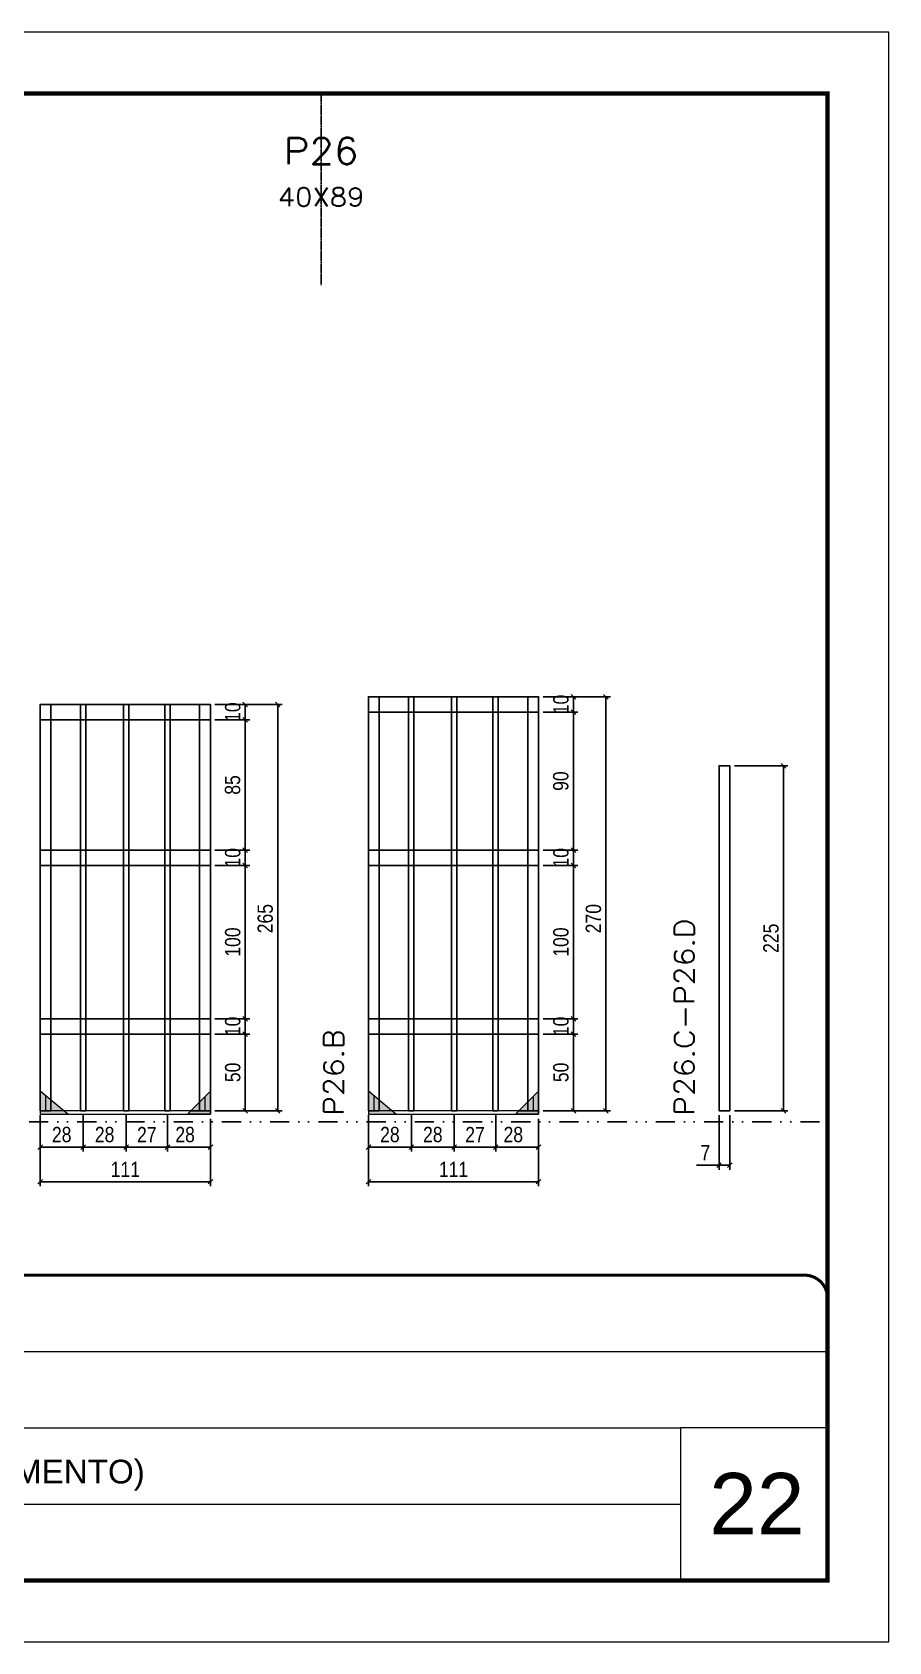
# Model space of a CAD drawing. Extents: x 14400 to 27878, y -21631 to 6985.
# Drawn here: x 16938 to 17497, y 192 to 1242 of the extents above; entities that cross this region are included whole.
import ezdxf
from ezdxf.enums import TextEntityAlignment as Align

# ---------------------------------------------------------------- set-up
doc = ezdxf.new("R2010")
doc.units = 0
for name, pattern in [('CONTINUO', [0]), ('DASHED', [0.75, 0.5, -0.25]), ('DIVIDE2', [0.625, 0.25, -0.125, 0, -0.125, 0, -0.125]), ('HIDDEN', [0.375, 0.25, -0.125])]:
    doc.linetypes.add(name, pattern=pattern)
for name, color, linetype, lineweight in [('CARIMBO', 255, 'Continuous', 9), ('Folhas', 255, 'Continuous', 9), ('Madeira', 126, 'Continuous', 18), ('Sarr 2.2x7', 40, 'Continuous', 9), ('SARRAFO DE PRESSAO', 251, 'DASHED', 9), ('Texto Seção', 7, 'Continuous', 15)]:
    doc.layers.add(name, color=color, linetype=linetype, lineweight=lineweight)
for name, color, linetype in [('COTA', 241, 'Continuous'), ('Nível', 160, 'Continuous'), ('SARR_2.2x10', 60, 'Continuous'), ('SARR_3.5x7', 81, 'Continuous'), ('SARR_7x7', 40, 'Continuous'), ('Texto de Titulo', 7, 'Continuous'), ('Texto Qtd Sarr', 242, 'Continuous')]:
    doc.layers.add(name, color=color, linetype=linetype)
doc.styles.add('ARIAL', font='arial.ttf')
doc.styles.add('COTA TECNICA', font='techl___.ttf', dxfattribs={"height": 10})
doc.styles.add('REGUA-120', font='ROMANS.shx', dxfattribs={"height": 15})
doc.styles.add('ROMANS', font='romans.shx')
doc.dimstyles.new('PAINEL', dxfattribs={"dimtxt": 10, "dimasz": 3, "dimexe": 3, "dimexo": 3, "dimgap": 3, "dimtad": 1, "dimdec": 1, "dimzin": 12, "dimdsep": 46, "dimtxsty": 'COTA TECNICA', "dimblk1": 'OBLIQUE', "dimblk2": 'OBLIQUE', "dimsah": 1, "dimcen": 0.9, "dimclrd": 4, "dimclre": 4, "dimclrt": 240, "dimadec": 1, "dimazin": 3, "dimtfac": 1, "dimtdec": 1, "dimtmove": 0, "dimatfit": 3, "dimfxl": 1, "dimtolj": 1, "dimtzin": 12, "dimarcsym": 0})

# ---------------------------------------------------------------- blocks, each defined once
blk = doc.blocks.new('9999999999')
at = {"color": 30, "linetype": 'CONTINUO'}
for p, q in [((98564.6, 34379.6), (99584, 34379.6)), ((98564.6, 34329.8), (99488, 34329.8)), ((99584, 34329.8), (99488, 34329.8)), ((99488, 34329.8), (99488, 34230.2)), ((98564.6, 34280), (99488, 34280))]:
    blk.add_line(p, q, dxfattribs=at)
at = {"color": 30, "linetype": 'CONTINUO', "const_width": 2}
blk.add_lwpolyline([(99584, 34230.2), (99584, 34414.4, 0.414214), (99569, 34429.4), (98229, 34429.4, 0.414214), (98214, 34414.4), (98214, 34245.2, 0.414214), (98229, 34230.2), (99584, 34230.2)], format="xyb", dxfattribs=at)
at = {"layer": 'Folhas'}
blk.add_lwpolyline([(98139, 34190.2), (99624, 34190.2), (99624, 35240.2), (98139, 35240.2)], close=True, dxfattribs=at)
at = {"layer": 'Folhas', "color": 30, "const_width": 3}
blk.add_lwpolyline([(98214, 34230.2), (99584, 34230.2), (99584, 35200.2), (98214, 35200.2)], close=True, dxfattribs=at)
at = {"color": 7, "linetype": 'Continuous', "ltscale": 5, "style": 'ARIAL'}
blk.add_text('TIPO (7° AO 21° PAVIMENTO)', height=15.483, dxfattribs=at).set_placement((98837.7, 34293.5))
blk = doc.blocks.new('_Oblique')
at = {"color": 0, "linetype": 'ByBlock', "lineweight": -2}
blk.add_line((-0.5, -0.5), (0.5, 0.5), dxfattribs=at)
blk = doc.blocks.new('*D6880')
at = {"layer": 'COTA', "color": 4, "lineweight": -2, "transparency": 16777216}
for p, q in [((16943.4, 535.3), (16943.4, 511.6)), ((16971.4, 535.3), (16971.4, 511.6)), ((16971.4, 514.6), (16943.4, 514.6))]:
    blk.add_line(p, q, dxfattribs=at)
at = {"layer": 'Defpoints', "color": 0, "transparency": 16777216}
for p in [(16943.4, 538.3), (16971.4, 538.3), (16943.4, 514.6)]:
    blk.add_point(p, dxfattribs=at)
at = {"layer": 'COTA', "color": 4, "lineweight": -2, "transparency": 16777216, "xscale": 3, "yscale": 3, "zscale": 3, "rotation": 180}
blk.add_blockref('_Oblique', (16943.4, 514.6), dxfattribs=at)
at = {"layer": 'COTA', "color": 4, "lineweight": -2, "transparency": 16777216, "xscale": 3, "yscale": 3, "zscale": 3}
blk.add_blockref('_Oblique', (16971.4, 514.6), dxfattribs=at)
at = {"layer": 'COTA', "color": 240, "transparency": 16777216, "insert": (16957.4, 522.7), "char_height": 10, "attachment_point": 5, "style": 'COTA TECNICA'}
blk.add_mtext('\\A1;28', dxfattribs=at)
blk = doc.blocks.new('*D6881')
at = {"layer": 'COTA', "color": 4, "lineweight": -2, "transparency": 16777216}
for p, q in [((17026.4, 535.3), (17026.4, 511.6)), ((17054.4, 533.1), (17054.4, 511.6)), ((17026.4, 514.6), (17054.4, 514.6))]:
    blk.add_line(p, q, dxfattribs=at)
at = {"layer": 'Defpoints', "color": 0, "transparency": 16777216}
for p in [(17026.4, 538.3), (17054.4, 536.1), (17054.4, 514.6)]:
    blk.add_point(p, dxfattribs=at)
at = {"layer": 'COTA', "color": 4, "lineweight": -2, "transparency": 16777216, "xscale": 3, "yscale": 3, "zscale": 3, "rotation": 180}
blk.add_blockref('_Oblique', (17026.4, 514.6), dxfattribs=at)
at = {"layer": 'COTA', "color": 4, "lineweight": -2, "transparency": 16777216, "xscale": 3, "yscale": 3, "zscale": 3}
blk.add_blockref('_Oblique', (17054.4, 514.6), dxfattribs=at)
at = {"layer": 'COTA', "color": 240, "transparency": 16777216, "insert": (17037.9, 522.7), "char_height": 10, "attachment_point": 5, "style": 'COTA TECNICA'}
blk.add_mtext('\\A1;28', dxfattribs=at)
blk = doc.blocks.new('*D6882')
at = {"layer": 'COTA', "color": 4, "lineweight": -2, "transparency": 16777216}
for p, q in [((16971.4, 535.3), (16971.4, 511.6)), ((16999.4, 535.3), (16999.4, 511.6)), ((16971.4, 514.6), (16999.4, 514.6))]:
    blk.add_line(p, q, dxfattribs=at)
at = {"layer": 'Defpoints', "color": 0, "transparency": 16777216}
for p in [(16971.4, 538.3), (16999.4, 538.3), (16999.4, 514.6)]:
    blk.add_point(p, dxfattribs=at)
at = {"layer": 'COTA', "color": 4, "lineweight": -2, "transparency": 16777216, "xscale": 3, "yscale": 3, "zscale": 3, "rotation": 180}
blk.add_blockref('_Oblique', (16971.4, 514.6), dxfattribs=at)
at = {"layer": 'COTA', "color": 4, "lineweight": -2, "transparency": 16777216, "xscale": 3, "yscale": 3, "zscale": 3}
blk.add_blockref('_Oblique', (16999.4, 514.6), dxfattribs=at)
at = {"layer": 'COTA', "color": 240, "transparency": 16777216, "insert": (16985.4, 522.7), "char_height": 10, "attachment_point": 5, "style": 'COTA TECNICA'}
blk.add_mtext('\\A1;28', dxfattribs=at)
blk = doc.blocks.new('*D6883')
at = {"layer": 'COTA', "color": 4, "lineweight": -2, "transparency": 16777216}
for p, q in [((16943.4, 533.1), (16943.4, 489)), ((17054.4, 533.1), (17054.4, 489)), ((17054.4, 492), (16943.4, 492))]:
    blk.add_line(p, q, dxfattribs=at)
at = {"layer": 'Defpoints', "color": 0, "transparency": 16777216}
for p in [(16943.4, 536.1), (17054.4, 536.1), (16943.4, 492)]:
    blk.add_point(p, dxfattribs=at)
at = {"layer": 'COTA', "color": 4, "lineweight": -2, "transparency": 16777216, "xscale": 3, "yscale": 3, "zscale": 3, "rotation": 180}
blk.add_blockref('_Oblique', (16943.4, 492), dxfattribs=at)
at = {"layer": 'COTA', "color": 4, "lineweight": -2, "transparency": 16777216, "xscale": 3, "yscale": 3, "zscale": 3}
blk.add_blockref('_Oblique', (17054.4, 492), dxfattribs=at)
at = {"layer": 'COTA', "color": 240, "transparency": 16777216, "insert": (16998.9, 500), "char_height": 10, "attachment_point": 5, "style": 'COTA TECNICA'}
blk.add_mtext('\\A1;111', dxfattribs=at)
blk = doc.blocks.new('*D6884')
at = {"layer": 'COTA', "color": 4, "lineweight": -2, "transparency": 16777216}
for p, q in [((17057.4, 588.3), (17080.1, 588.3)), ((17077.1, 538.3), (17077.1, 588.3)), ((17057.4, 538.3), (17080.1, 538.3))]:
    blk.add_line(p, q, dxfattribs=at)
at = {"layer": 'Defpoints', "color": 0, "transparency": 16777216}
for p in [(17054.4, 588.3), (17077.1, 588.3), (17054.4, 538.3)]:
    blk.add_point(p, dxfattribs=at)
at = {"layer": 'COTA', "color": 4, "lineweight": -2, "transparency": 16777216, "xscale": 3, "yscale": 3, "zscale": 3}
for p, rotation in [((17077.1, 588.3), 90), ((17077.1, 538.3), 270)]:
    blk.add_blockref('_Oblique', p, dxfattribs=dict(at, rotation=rotation))
at = {"layer": 'COTA', "color": 240, "transparency": 16777216, "insert": (17069, 563.3), "char_height": 10, "attachment_point": 5, "rotation": 90, "style": 'COTA TECNICA'}
blk.add_mtext('\\A1;50', dxfattribs=at)
blk = doc.blocks.new('*D6885')
at = {"layer": 'COTA', "color": 4, "lineweight": -2, "transparency": 16777216}
for p, q in [((17057.4, 598.3), (17080.1, 598.3)), ((17057.4, 588.3), (17080.1, 588.3)), ((17077.1, 588.3), (17077.1, 598.3))]:
    blk.add_line(p, q, dxfattribs=at)
at = {"layer": 'Defpoints', "color": 0, "transparency": 16777216}
for p in [(17054.4, 598.3), (17054.4, 588.3), (17077.1, 598.3)]:
    blk.add_point(p, dxfattribs=at)
at = {"layer": 'COTA', "color": 4, "lineweight": -2, "transparency": 16777216, "xscale": 3, "yscale": 3, "zscale": 3}
for p, rotation in [((17077.1, 598.3), 90), ((17077.1, 588.3), 270)]:
    blk.add_blockref('_Oblique', p, dxfattribs=dict(at, rotation=rotation))
at = {"layer": 'COTA', "color": 240, "transparency": 16777216, "insert": (17069, 593.3), "char_height": 10, "attachment_point": 5, "rotation": 90, "style": 'COTA TECNICA'}
blk.add_mtext('\\A1;10', dxfattribs=at)
blk = doc.blocks.new('*D6886')
at = {"layer": 'COTA', "color": 4, "lineweight": -2, "transparency": 16777216}
for p, q in [((17057.4, 698.3), (17080.1, 698.3)), ((17077.1, 598.3), (17077.1, 698.3)), ((17057.4, 598.3), (17080.1, 598.3))]:
    blk.add_line(p, q, dxfattribs=at)
at = {"layer": 'Defpoints', "color": 0, "transparency": 16777216}
for p in [(17054.4, 698.3), (17077.1, 698.3), (17054.4, 598.3)]:
    blk.add_point(p, dxfattribs=at)
at = {"layer": 'COTA', "color": 4, "lineweight": -2, "transparency": 16777216, "xscale": 3, "yscale": 3, "zscale": 3}
for p, rotation in [((17077.1, 698.3), 90), ((17077.1, 598.3), 270)]:
    blk.add_blockref('_Oblique', p, dxfattribs=dict(at, rotation=rotation))
at = {"layer": 'COTA', "color": 240, "transparency": 16777216, "insert": (17069, 648.3), "char_height": 10, "attachment_point": 5, "rotation": 90, "style": 'COTA TECNICA'}
blk.add_mtext('\\A1;100', dxfattribs=at)
blk = doc.blocks.new('*D6887')
at = {"layer": 'COTA', "color": 4, "lineweight": -2, "transparency": 16777216}
for p, q in [((17057.4, 708.3), (17080.1, 708.3)), ((17077.1, 698.3), (17077.1, 708.3)), ((17057.4, 698.3), (17080.1, 698.3))]:
    blk.add_line(p, q, dxfattribs=at)
at = {"layer": 'Defpoints', "color": 0, "transparency": 16777216}
for p in [(17054.4, 708.3), (17077.1, 708.3), (17054.4, 698.3)]:
    blk.add_point(p, dxfattribs=at)
at = {"layer": 'COTA', "color": 4, "lineweight": -2, "transparency": 16777216, "xscale": 3, "yscale": 3, "zscale": 3}
for p, rotation in [((17077.1, 708.3), 90), ((17077.1, 698.3), 270)]:
    blk.add_blockref('_Oblique', p, dxfattribs=dict(at, rotation=rotation))
at = {"layer": 'COTA', "color": 240, "transparency": 16777216, "insert": (17069, 703.3), "char_height": 10, "attachment_point": 5, "rotation": 90, "style": 'COTA TECNICA'}
blk.add_mtext('\\A1;10', dxfattribs=at)
blk = doc.blocks.new('*D6888')
at = {"layer": 'COTA', "color": 4, "lineweight": -2, "transparency": 16777216}
for p, q in [((17057.4, 803.3), (17101.3, 803.3)), ((17098.3, 538.3), (17098.3, 803.3)), ((17057.4, 538.3), (17101.3, 538.3))]:
    blk.add_line(p, q, dxfattribs=at)
at = {"layer": 'Defpoints', "color": 0, "transparency": 16777216}
for p in [(17054.4, 803.3), (17098.3, 803.3), (17054.4, 538.3)]:
    blk.add_point(p, dxfattribs=at)
at = {"layer": 'COTA', "color": 4, "lineweight": -2, "transparency": 16777216, "xscale": 3, "yscale": 3, "zscale": 3}
for p, rotation in [((17098.3, 803.3), 90), ((17098.3, 538.3), 270)]:
    blk.add_blockref('_Oblique', p, dxfattribs=dict(at, rotation=rotation))
at = {"layer": 'COTA', "color": 240, "transparency": 16777216, "insert": (17090.2, 663.6), "char_height": 10, "attachment_point": 5, "rotation": 90, "style": 'COTA TECNICA'}
blk.add_mtext('\\A1;265', dxfattribs=at)
blk = doc.blocks.new('*D6889')
at = {"layer": 'COTA', "color": 4, "lineweight": -2, "transparency": 16777216}
for p, q in [((17057.4, 803.3), (17080.1, 803.3)), ((17077.1, 793.3), (17077.1, 803.3)), ((17057.4, 793.3), (17080.1, 793.3))]:
    blk.add_line(p, q, dxfattribs=at)
at = {"layer": 'Defpoints', "color": 0, "transparency": 16777216}
for p in [(17054.4, 803.3), (17077.1, 803.3), (17054.4, 793.3)]:
    blk.add_point(p, dxfattribs=at)
at = {"layer": 'COTA', "color": 4, "lineweight": -2, "transparency": 16777216, "xscale": 3, "yscale": 3, "zscale": 3}
for p, rotation in [((17077.1, 803.3), 90), ((17077.1, 793.3), 270)]:
    blk.add_blockref('_Oblique', p, dxfattribs=dict(at, rotation=rotation))
at = {"layer": 'COTA', "color": 240, "transparency": 16777216, "insert": (17069, 798.3), "char_height": 10, "attachment_point": 5, "rotation": 90, "style": 'COTA TECNICA'}
blk.add_mtext('\\A1;10', dxfattribs=at)
blk = doc.blocks.new('*D6890')
at = {"layer": 'COTA', "color": 4, "lineweight": -2, "transparency": 16777216}
for p, q in [((17057.4, 793.3), (17080.1, 793.3)), ((17077.1, 708.3), (17077.1, 793.3)), ((17057.4, 708.3), (17080.1, 708.3))]:
    blk.add_line(p, q, dxfattribs=at)
at = {"layer": 'Defpoints', "color": 0, "transparency": 16777216}
for p in [(17054.4, 793.3), (17077.1, 793.3), (17054.4, 708.3)]:
    blk.add_point(p, dxfattribs=at)
at = {"layer": 'COTA', "color": 4, "lineweight": -2, "transparency": 16777216, "xscale": 3, "yscale": 3, "zscale": 3}
for p, rotation in [((17077.1, 793.3), 90), ((17077.1, 708.3), 270)]:
    blk.add_blockref('_Oblique', p, dxfattribs=dict(at, rotation=rotation))
at = {"layer": 'COTA', "color": 240, "transparency": 16777216, "insert": (17068.9, 750.8), "char_height": 10, "attachment_point": 5, "rotation": 90, "style": 'COTA TECNICA'}
blk.add_mtext('\\A1;85', dxfattribs=at)
blk = doc.blocks.new('*D6891')
at = {"layer": 'COTA', "color": 4, "lineweight": -2, "transparency": 16777216}
for p, q in [((16999.4, 535.3), (16999.4, 511.6)), ((17026.4, 535.3), (17026.4, 511.6)), ((16999.4, 514.6), (17026.4, 514.6))]:
    blk.add_line(p, q, dxfattribs=at)
at = {"layer": 'Defpoints', "color": 0, "transparency": 16777216}
for p in [(16999.4, 538.3), (17026.4, 538.3), (17026.4, 514.6)]:
    blk.add_point(p, dxfattribs=at)
at = {"layer": 'COTA', "color": 4, "lineweight": -2, "transparency": 16777216, "xscale": 3, "yscale": 3, "zscale": 3, "rotation": 180}
blk.add_blockref('_Oblique', (16999.4, 514.6), dxfattribs=at)
at = {"layer": 'COTA', "color": 4, "lineweight": -2, "transparency": 16777216, "xscale": 3, "yscale": 3, "zscale": 3}
blk.add_blockref('_Oblique', (17026.4, 514.6), dxfattribs=at)
at = {"layer": 'COTA', "color": 240, "transparency": 16777216, "insert": (17012.9, 522.7), "char_height": 10, "attachment_point": 5, "style": 'COTA TECNICA'}
blk.add_mtext('\\A1;27', dxfattribs=at)
blk = doc.blocks.new('titulo1')
at = {"layer": 'Defpoints', "color": 252, "linetype": 'HIDDEN', "ltscale": 2}
blk.add_line((0, 0), (0, 125), dxfattribs=at)
at = {"layer": 'Defpoints', "style": 'ROMANS', "oblique": 15}
blk.add_attdef('FOLHA', text='', height=10, dxfattribs=at).set_placement((0, 15.6), align=Align.MIDDLE_CENTER)
at = {"layer": 'Texto Qtd Sarr', "color": 3, "style": 'ROMANS', "oblique": 15}
for tag, height, p in [('TITULO', 17, (0, 71.4)), ('SEÇÃO', 12, (0, 41.5))]:
    blk.add_attdef(tag, text='', height=height, dxfattribs=at).set_placement(p, align=Align.MIDDLE_CENTER)
blk = doc.blocks.new('*D6896')
at = {"layer": 'COTA', "color": 4, "lineweight": -2, "transparency": 16777216}
for p, q in [((17157.5, 535.3), (17157.5, 511.6)), ((17185.5, 535.3), (17185.5, 511.6)), ((17185.5, 514.6), (17157.5, 514.6))]:
    blk.add_line(p, q, dxfattribs=at)
at = {"layer": 'Defpoints', "color": 0, "transparency": 16777216}
for p in [(17157.5, 538.3), (17185.5, 538.3), (17157.5, 514.6)]:
    blk.add_point(p, dxfattribs=at)
at = {"layer": 'COTA', "color": 4, "lineweight": -2, "transparency": 16777216, "xscale": 3, "yscale": 3, "zscale": 3, "rotation": 180}
blk.add_blockref('_Oblique', (17157.5, 514.6), dxfattribs=at)
at = {"layer": 'COTA', "color": 4, "lineweight": -2, "transparency": 16777216, "xscale": 3, "yscale": 3, "zscale": 3}
blk.add_blockref('_Oblique', (17185.5, 514.6), dxfattribs=at)
at = {"layer": 'COTA', "color": 240, "transparency": 16777216, "insert": (17171.5, 522.7), "char_height": 10, "attachment_point": 5, "style": 'COTA TECNICA'}
blk.add_mtext('\\A1;28', dxfattribs=at)
blk = doc.blocks.new('*D6897')
at = {"layer": 'COTA', "color": 4, "lineweight": -2, "transparency": 16777216}
for p, q in [((17240.5, 535.3), (17240.5, 511.6)), ((17268.5, 533.1), (17268.5, 511.6)), ((17240.5, 514.6), (17268.5, 514.6))]:
    blk.add_line(p, q, dxfattribs=at)
at = {"layer": 'Defpoints', "color": 0, "transparency": 16777216}
for p in [(17240.5, 538.3), (17268.5, 536.1), (17268.5, 514.6)]:
    blk.add_point(p, dxfattribs=at)
at = {"layer": 'COTA', "color": 4, "lineweight": -2, "transparency": 16777216, "xscale": 3, "yscale": 3, "zscale": 3, "rotation": 180}
blk.add_blockref('_Oblique', (17240.5, 514.6), dxfattribs=at)
at = {"layer": 'COTA', "color": 4, "lineweight": -2, "transparency": 16777216, "xscale": 3, "yscale": 3, "zscale": 3}
blk.add_blockref('_Oblique', (17268.5, 514.6), dxfattribs=at)
at = {"layer": 'COTA', "color": 240, "transparency": 16777216, "insert": (17252, 522.7), "char_height": 10, "attachment_point": 5, "style": 'COTA TECNICA'}
blk.add_mtext('\\A1;28', dxfattribs=at)
blk = doc.blocks.new('*D6898')
at = {"layer": 'COTA', "color": 4, "lineweight": -2, "transparency": 16777216}
for p, q in [((17185.5, 535.3), (17185.5, 511.6)), ((17213.5, 535.3), (17213.5, 511.6)), ((17185.5, 514.6), (17213.5, 514.6))]:
    blk.add_line(p, q, dxfattribs=at)
at = {"layer": 'Defpoints', "color": 0, "transparency": 16777216}
for p in [(17185.5, 538.3), (17213.5, 538.3), (17213.5, 514.6)]:
    blk.add_point(p, dxfattribs=at)
at = {"layer": 'COTA', "color": 4, "lineweight": -2, "transparency": 16777216, "xscale": 3, "yscale": 3, "zscale": 3, "rotation": 180}
blk.add_blockref('_Oblique', (17185.5, 514.6), dxfattribs=at)
at = {"layer": 'COTA', "color": 4, "lineweight": -2, "transparency": 16777216, "xscale": 3, "yscale": 3, "zscale": 3}
blk.add_blockref('_Oblique', (17213.5, 514.6), dxfattribs=at)
at = {"layer": 'COTA', "color": 240, "transparency": 16777216, "insert": (17199.5, 522.7), "char_height": 10, "attachment_point": 5, "style": 'COTA TECNICA'}
blk.add_mtext('\\A1;28', dxfattribs=at)
blk = doc.blocks.new('*D6899')
at = {"layer": 'COTA', "color": 4, "lineweight": -2, "transparency": 16777216}
for p, q in [((17157.5, 533.1), (17157.5, 489)), ((17268.5, 533.1), (17268.5, 489)), ((17268.5, 492), (17157.5, 492))]:
    blk.add_line(p, q, dxfattribs=at)
at = {"layer": 'Defpoints', "color": 0, "transparency": 16777216}
for p in [(17157.5, 536.1), (17268.5, 536.1), (17157.5, 492)]:
    blk.add_point(p, dxfattribs=at)
at = {"layer": 'COTA', "color": 4, "lineweight": -2, "transparency": 16777216, "xscale": 3, "yscale": 3, "zscale": 3, "rotation": 180}
blk.add_blockref('_Oblique', (17157.5, 492), dxfattribs=at)
at = {"layer": 'COTA', "color": 4, "lineweight": -2, "transparency": 16777216, "xscale": 3, "yscale": 3, "zscale": 3}
blk.add_blockref('_Oblique', (17268.5, 492), dxfattribs=at)
at = {"layer": 'COTA', "color": 240, "transparency": 16777216, "insert": (17213, 500), "char_height": 10, "attachment_point": 5, "style": 'COTA TECNICA'}
blk.add_mtext('\\A1;111', dxfattribs=at)
blk = doc.blocks.new('*D6900')
at = {"layer": 'COTA', "color": 4, "lineweight": -2, "transparency": 16777216}
for p, q in [((17271.5, 588.3), (17294.2, 588.3)), ((17291.2, 538.3), (17291.2, 588.3)), ((17271.5, 538.3), (17294.2, 538.3))]:
    blk.add_line(p, q, dxfattribs=at)
at = {"layer": 'Defpoints', "color": 0, "transparency": 16777216}
for p in [(17268.5, 588.3), (17291.2, 588.3), (17268.5, 538.3)]:
    blk.add_point(p, dxfattribs=at)
at = {"layer": 'COTA', "color": 4, "lineweight": -2, "transparency": 16777216, "xscale": 3, "yscale": 3, "zscale": 3}
for p, rotation in [((17291.2, 588.3), 90), ((17291.2, 538.3), 270)]:
    blk.add_blockref('_Oblique', p, dxfattribs=dict(at, rotation=rotation))
at = {"layer": 'COTA', "color": 240, "transparency": 16777216, "insert": (17283.1, 563.3), "char_height": 10, "attachment_point": 5, "rotation": 90, "style": 'COTA TECNICA'}
blk.add_mtext('\\A1;50', dxfattribs=at)
blk = doc.blocks.new('*D6901')
at = {"layer": 'COTA', "color": 4, "lineweight": -2, "transparency": 16777216}
for p, q in [((17271.5, 598.3), (17294.2, 598.3)), ((17271.5, 588.3), (17294.2, 588.3)), ((17291.2, 588.3), (17291.2, 598.3))]:
    blk.add_line(p, q, dxfattribs=at)
at = {"layer": 'Defpoints', "color": 0, "transparency": 16777216}
for p in [(17268.5, 598.3), (17268.5, 588.3), (17291.2, 598.3)]:
    blk.add_point(p, dxfattribs=at)
at = {"layer": 'COTA', "color": 4, "lineweight": -2, "transparency": 16777216, "xscale": 3, "yscale": 3, "zscale": 3}
for p, rotation in [((17291.2, 598.3), 90), ((17291.2, 588.3), 270)]:
    blk.add_blockref('_Oblique', p, dxfattribs=dict(at, rotation=rotation))
at = {"layer": 'COTA', "color": 240, "transparency": 16777216, "insert": (17283.1, 593.3), "char_height": 10, "attachment_point": 5, "rotation": 90, "style": 'COTA TECNICA'}
blk.add_mtext('\\A1;10', dxfattribs=at)
blk = doc.blocks.new('*D6902')
at = {"layer": 'COTA', "color": 4, "lineweight": -2, "transparency": 16777216}
for p, q in [((17271.5, 698.3), (17294.2, 698.3)), ((17291.2, 598.3), (17291.2, 698.3)), ((17271.5, 598.3), (17294.2, 598.3))]:
    blk.add_line(p, q, dxfattribs=at)
at = {"layer": 'Defpoints', "color": 0, "transparency": 16777216}
for p in [(17268.5, 698.3), (17291.2, 698.3), (17268.5, 598.3)]:
    blk.add_point(p, dxfattribs=at)
at = {"layer": 'COTA', "color": 4, "lineweight": -2, "transparency": 16777216, "xscale": 3, "yscale": 3, "zscale": 3}
for p, rotation in [((17291.2, 698.3), 90), ((17291.2, 598.3), 270)]:
    blk.add_blockref('_Oblique', p, dxfattribs=dict(at, rotation=rotation))
at = {"layer": 'COTA', "color": 240, "transparency": 16777216, "insert": (17283.1, 648.3), "char_height": 10, "attachment_point": 5, "rotation": 90, "style": 'COTA TECNICA'}
blk.add_mtext('\\A1;100', dxfattribs=at)
blk = doc.blocks.new('*D6903')
at = {"layer": 'COTA', "color": 4, "lineweight": -2, "transparency": 16777216}
for p, q in [((17271.5, 708.3), (17294.2, 708.3)), ((17291.2, 698.3), (17291.2, 708.3)), ((17271.5, 698.3), (17294.2, 698.3))]:
    blk.add_line(p, q, dxfattribs=at)
at = {"layer": 'Defpoints', "color": 0, "transparency": 16777216}
for p in [(17268.5, 708.3), (17291.2, 708.3), (17268.5, 698.3)]:
    blk.add_point(p, dxfattribs=at)
at = {"layer": 'COTA', "color": 4, "lineweight": -2, "transparency": 16777216, "xscale": 3, "yscale": 3, "zscale": 3}
for p, rotation in [((17291.2, 708.3), 90), ((17291.2, 698.3), 270)]:
    blk.add_blockref('_Oblique', p, dxfattribs=dict(at, rotation=rotation))
at = {"layer": 'COTA', "color": 240, "transparency": 16777216, "insert": (17283.1, 703.3), "char_height": 10, "attachment_point": 5, "rotation": 90, "style": 'COTA TECNICA'}
blk.add_mtext('\\A1;10', dxfattribs=at)
blk = doc.blocks.new('*D6904')
at = {"layer": 'COTA', "color": 4, "lineweight": -2, "transparency": 16777216}
for p, q in [((17271.5, 808.3), (17315.4, 808.3)), ((17312.4, 538.3), (17312.4, 808.3)), ((17271.5, 538.3), (17315.4, 538.3))]:
    blk.add_line(p, q, dxfattribs=at)
at = {"layer": 'Defpoints', "color": 0, "transparency": 16777216}
for p in [(17268.5, 808.3), (17312.4, 808.3), (17268.5, 538.3)]:
    blk.add_point(p, dxfattribs=at)
at = {"layer": 'COTA', "color": 4, "lineweight": -2, "transparency": 16777216, "xscale": 3, "yscale": 3, "zscale": 3}
for p, rotation in [((17312.4, 808.3), 90), ((17312.4, 538.3), 270)]:
    blk.add_blockref('_Oblique', p, dxfattribs=dict(at, rotation=rotation))
at = {"layer": 'COTA', "color": 240, "transparency": 16777216, "insert": (17304.3, 663.6), "char_height": 10, "attachment_point": 5, "rotation": 90, "style": 'COTA TECNICA'}
blk.add_mtext('\\A1;270', dxfattribs=at)
blk = doc.blocks.new('*D6905')
at = {"layer": 'COTA', "color": 4, "lineweight": -2, "transparency": 16777216}
for p, q in [((17271.5, 808.3), (17294.2, 808.3)), ((17271.5, 798.3), (17294.2, 798.3)), ((17291.2, 798.3), (17291.2, 808.3))]:
    blk.add_line(p, q, dxfattribs=at)
at = {"layer": 'Defpoints', "color": 0, "transparency": 16777216}
for p in [(17268.5, 808.3), (17268.5, 798.3), (17291.2, 808.3)]:
    blk.add_point(p, dxfattribs=at)
at = {"layer": 'COTA', "color": 4, "lineweight": -2, "transparency": 16777216, "xscale": 3, "yscale": 3, "zscale": 3}
for p, rotation in [((17291.2, 808.3), 90), ((17291.2, 798.3), 270)]:
    blk.add_blockref('_Oblique', p, dxfattribs=dict(at, rotation=rotation))
at = {"layer": 'COTA', "color": 240, "transparency": 16777216, "insert": (17283.1, 803.3), "char_height": 10, "attachment_point": 5, "rotation": 90, "style": 'COTA TECNICA'}
blk.add_mtext('\\A1;10', dxfattribs=at)
blk = doc.blocks.new('*D6906')
at = {"layer": 'COTA', "color": 4, "lineweight": -2, "transparency": 16777216}
for p, q in [((17271.5, 798.3), (17294.2, 798.3)), ((17291.2, 708.3), (17291.2, 798.3)), ((17271.5, 708.3), (17294.2, 708.3))]:
    blk.add_line(p, q, dxfattribs=at)
at = {"layer": 'Defpoints', "color": 0, "transparency": 16777216}
for p in [(17268.5, 798.3), (17291.2, 798.3), (17268.5, 708.3)]:
    blk.add_point(p, dxfattribs=at)
at = {"layer": 'COTA', "color": 4, "lineweight": -2, "transparency": 16777216, "xscale": 3, "yscale": 3, "zscale": 3}
for p, rotation in [((17291.2, 798.3), 90), ((17291.2, 708.3), 270)]:
    blk.add_blockref('_Oblique', p, dxfattribs=dict(at, rotation=rotation))
at = {"layer": 'COTA', "color": 240, "transparency": 16777216, "insert": (17283, 753.3), "char_height": 10, "attachment_point": 5, "rotation": 90, "style": 'COTA TECNICA'}
blk.add_mtext('\\A1;90', dxfattribs=at)
blk = doc.blocks.new('*D6907')
at = {"layer": 'COTA', "color": 4, "lineweight": -2, "transparency": 16777216}
for p, q in [((17213.5, 535.3), (17213.5, 511.6)), ((17240.5, 535.3), (17240.5, 511.6)), ((17213.5, 514.6), (17240.5, 514.6))]:
    blk.add_line(p, q, dxfattribs=at)
at = {"layer": 'Defpoints', "color": 0, "transparency": 16777216}
for p in [(17213.5, 538.3), (17240.5, 538.3), (17240.5, 514.6)]:
    blk.add_point(p, dxfattribs=at)
at = {"layer": 'COTA', "color": 4, "lineweight": -2, "transparency": 16777216, "xscale": 3, "yscale": 3, "zscale": 3, "rotation": 180}
blk.add_blockref('_Oblique', (17213.5, 514.6), dxfattribs=at)
at = {"layer": 'COTA', "color": 4, "lineweight": -2, "transparency": 16777216, "xscale": 3, "yscale": 3, "zscale": 3}
blk.add_blockref('_Oblique', (17240.5, 514.6), dxfattribs=at)
at = {"layer": 'COTA', "color": 240, "transparency": 16777216, "insert": (17227, 522.7), "char_height": 10, "attachment_point": 5, "style": 'COTA TECNICA'}
blk.add_mtext('\\A1;27', dxfattribs=at)
blk = doc.blocks.new('*D6908')
at = {"layer": 'COTA', "color": 4, "lineweight": -2, "transparency": 16777216}
for p, q in [((17396.2, 763.3), (17431.2, 763.3)), ((17428.2, 538.3), (17428.2, 763.3)), ((17396.2, 538.3), (17431.2, 538.3))]:
    blk.add_line(p, q, dxfattribs=at)
at = {"layer": 'Defpoints', "color": 0, "transparency": 16777216}
for p in [(17393.2, 763.3), (17428.2, 763.3), (17393.2, 538.3)]:
    blk.add_point(p, dxfattribs=at)
at = {"layer": 'COTA', "color": 4, "lineweight": -2, "transparency": 16777216, "xscale": 3, "yscale": 3, "zscale": 3}
for p, rotation in [((17428.2, 763.3), 90), ((17428.2, 538.3), 270)]:
    blk.add_blockref('_Oblique', p, dxfattribs=dict(at, rotation=rotation))
at = {"layer": 'COTA', "color": 240, "transparency": 16777216, "insert": (17420.1, 650.8), "char_height": 10, "attachment_point": 5, "rotation": 90, "style": 'COTA TECNICA'}
blk.add_mtext('\\A1;225', dxfattribs=at)
blk = doc.blocks.new('*D6909')
at = {"layer": 'COTA', "color": 4, "lineweight": -2, "transparency": 16777216}
for p, q in [((17386.2, 535.3), (17386.2, 499.8)), ((17393.2, 535.3), (17393.2, 499.8)), ((17386.2, 502.8), (17371.5, 502.8)), ((17393.2, 502.8), (17386.2, 502.8))]:
    blk.add_line(p, q, dxfattribs=at)
at = {"layer": 'Defpoints', "color": 0, "transparency": 16777216}
for p in [(17386.2, 538.3), (17393.2, 538.3), (17386.2, 502.8)]:
    blk.add_point(p, dxfattribs=at)
at = {"layer": 'COTA', "color": 4, "lineweight": -2, "transparency": 16777216, "xscale": 3, "yscale": 3, "zscale": 3, "rotation": 180}
blk.add_blockref('_Oblique', (17386.2, 502.8), dxfattribs=at)
at = {"layer": 'COTA', "color": 4, "lineweight": -2, "transparency": 16777216, "xscale": 3, "yscale": 3, "zscale": 3}
blk.add_blockref('_Oblique', (17393.2, 502.8), dxfattribs=at)
at = {"layer": 'COTA', "color": 240, "transparency": 16777216, "insert": (17377.3, 510.9), "char_height": 10, "attachment_point": 5, "style": 'COTA TECNICA'}
blk.add_mtext('\\A1;7', dxfattribs=at)

msp = doc.modelspace()

# ---------------------------------------------------------------- hatches: boundary and pattern name
at = {"layer": 'Madeira'}
h = msp.add_hatch(color=252, dxfattribs=at)
h.dxf.hatch_style = 2
h.paths.add_polyline_path([(16943.37, 551.13), (16943.37, 536.13), (16961.37, 536.13)])
h = msp.add_hatch(color=252, dxfattribs=at)
h.dxf.hatch_style = 2
h.paths.add_polyline_path([(17054.37, 551.13), (17054.37, 536.13), (17039.37, 536.13)])
h = msp.add_hatch(color=252, dxfattribs=at)
h.dxf.hatch_style = 2
h.paths.add_polyline_path([(17157.47, 551.13), (17157.47, 536.13), (17175.47, 536.13)])
h = msp.add_hatch(color=252, dxfattribs=at)
h.dxf.hatch_style = 2
h.paths.add_polyline_path([(17268.47, 551.13), (17268.47, 536.13), (17253.47, 536.13)])

# ---------------------------------------------------------------- linework, layer by layer
at = {"layer": 'Madeira', "color": 1, "linetype": 'HIDDEN'}
for p, q in [((16946.87, 547.63), (16946.87, 538.33)), ((16946.87, 547.63), (16946.87, 538.33)), ((17050.87, 547.63), (17050.87, 538.33)), ((17050.87, 547.63), (17050.87, 538.33)), ((17160.97, 547.63), (17160.97, 538.33)), ((17160.97, 547.63), (17160.97, 538.33)), ((17264.97, 547.63), (17264.97, 538.33)), ((17264.97, 547.63), (17264.97, 538.33)), ((16953.2, 538.33), (16943.37, 538.33)), ((16953.2, 538.33), (16943.37, 538.33)), ((16959.17, 538.33), (16943.37, 538.33)), ((16950.37, 544.13), (16950.37, 538.33)), ((17041.57, 538.33), (17054.37, 538.33)), ((17044.53, 538.33), (17054.37, 538.33)), ((17044.53, 538.33), (17054.37, 538.33)), ((17167.3, 538.33), (17157.47, 538.33)), ((17167.3, 538.33), (17157.47, 538.33)), ((17173.27, 538.33), (17157.47, 538.33)), ((17164.47, 544.13), (17164.47, 538.33)), ((17255.67, 538.33), (17268.47, 538.33)), ((17258.63, 538.33), (17268.47, 538.33)), ((17258.63, 538.33), (17268.47, 538.33))]:
    msp.add_line(p, q, dxfattribs=at)
at = {"layer": 'Madeira'}
for p, q in [((16943.37, 538.33), (16943.37, 536.13)), ((16943.37, 538.33), (16943.37, 536.13)), ((16943.37, 538.33), (16943.37, 536.13)), ((17157.47, 538.33), (17157.47, 536.13)), ((17157.47, 538.33), (17157.47, 536.13)), ((17157.47, 538.33), (17157.47, 536.13))]:
    msp.add_line(p, q, dxfattribs=at)
at = {"layer": 'Madeira', "color": 0}
for points in [[(16943.37, 551.13), (16943.37, 536.13), (16961.37, 536.13), (16943.37, 551.13)], [(17054.37, 551.13), (17054.37, 536.13), (17039.37, 536.13), (17054.37, 551.13)], [(17157.47, 551.13), (17157.47, 536.13), (17175.47, 536.13), (17157.47, 551.13)], [(17268.47, 551.13), (17268.47, 536.13), (17253.47, 536.13), (17268.47, 551.13)]]:
    msp.add_lwpolyline(points, dxfattribs=at)
at = {"layer": 'Nível', "color": 4, "linetype": 'DIVIDE2', "ltscale": 50}
msp.add_line((16086.97, 531.13), (17456.97, 531.13), dxfattribs=at)
at = {"layer": 'Sarr 2.2x7'}
for points in [[(17054.37, 538.33), (16943.37, 538.33), (16943.37, 536.13), (17054.37, 536.13)], [(17268.47, 538.33), (17157.47, 538.33), (17157.47, 536.13), (17268.47, 536.13)]]:
    msp.add_lwpolyline(points, close=True, dxfattribs=at)
at = {"layer": 'SARR_2.2x10'}
for points in [[(16943.37, 803.3), (17054.37, 803.3), (17054.37, 793.3), (16943.37, 793.3)], [(17157.47, 808.3), (17268.47, 808.3), (17268.47, 798.3), (17157.47, 798.3)], [(16943.37, 708.3), (17054.37, 708.3), (17054.37, 698.3), (16943.37, 698.3)], [(17157.47, 708.3), (17268.47, 708.3), (17268.47, 698.3), (17157.47, 698.3)], [(16943.37, 598.3), (17054.37, 598.3), (17054.37, 588.3), (16943.37, 588.3)], [(17157.47, 598.3), (17268.47, 598.3), (17268.47, 588.3), (17157.47, 588.3)]]:
    msp.add_lwpolyline(points, close=True, dxfattribs=at)
at = {"layer": 'SARR_3.5x7'}
for p, q in [((16969.62, 538.33), (16969.62, 803.3)), ((16969.62, 803.3), (16971.37, 803.3)), ((16973.12, 803.3), (16971.37, 803.3)), ((16973.12, 538.33), (16973.12, 803.3)), ((16997.62, 538.33), (16997.62, 803.3)), ((16997.62, 803.3), (16999.37, 803.3)), ((17001.12, 803.3), (16999.37, 803.3)), ((17001.12, 538.33), (17001.12, 803.3)), ((17024.62, 538.33), (17024.62, 803.3)), ((17024.62, 803.3), (17026.37, 803.3)), ((17028.12, 803.3), (17026.37, 803.3)), ((17028.12, 538.33), (17028.12, 803.3)), ((17183.72, 538.33), (17183.72, 808.3)), ((17183.72, 808.3), (17185.47, 808.3)), ((17187.22, 808.3), (17185.47, 808.3)), ((17187.22, 538.33), (17187.22, 808.3)), ((17211.72, 538.33), (17211.72, 808.3)), ((17211.72, 808.3), (17213.47, 808.3)), ((17215.22, 808.3), (17213.47, 808.3)), ((17215.22, 538.33), (17215.22, 808.3)), ((17238.72, 538.33), (17238.72, 808.3)), ((17238.72, 808.3), (17240.47, 808.3)), ((17242.22, 808.3), (17240.47, 808.3)), ((17242.22, 538.33), (17242.22, 808.3)), ((16969.62, 538.33), (16971.37, 538.33)), ((16973.12, 538.33), (16971.37, 538.33)), ((16997.62, 538.33), (16999.37, 538.33)), ((17001.12, 538.33), (16999.37, 538.33)), ((17024.62, 538.33), (17026.37, 538.33)), ((17028.12, 538.33), (17026.37, 538.33)), ((17183.72, 538.33), (17185.47, 538.33)), ((17187.22, 538.33), (17185.47, 538.33)), ((17211.72, 538.33), (17213.47, 538.33)), ((17215.22, 538.33), (17213.47, 538.33)), ((17238.72, 538.33), (17240.47, 538.33)), ((17242.22, 538.33), (17240.47, 538.33))]:
    msp.add_line(p, q, dxfattribs=at)
at = {"layer": 'SARR_7x7'}
for points in [[(16943.37, 538.33), (16950.37, 538.33), (16950.37, 803.3), (16943.37, 803.3)], [(17047.37, 538.33), (17054.37, 538.33), (17054.37, 803.3), (17047.37, 803.3)], [(17157.47, 538.33), (17164.47, 538.33), (17164.47, 808.3), (17157.47, 808.3)], [(17261.47, 538.33), (17268.47, 538.33), (17268.47, 808.3), (17261.47, 808.3)], [(17386.21, 538.33), (17393.21, 538.33), (17393.21, 763.3), (17386.21, 763.3)]]:
    msp.add_lwpolyline(points, close=True, dxfattribs=at)

# ---------------------------------------------------------------- block references
at = {"layer": 'SARRAFO DE PRESSAO', "color": 6, "linetype": 'ByBlock'}
msp.add_blockref('9999999999', (-82127.01, -33998.35), dxfattribs=at)
at = {"layer": 'Texto Seção'}
ref = msp.add_blockref('titulo1', (17126.62, 1076.85), dxfattribs=at)
ref.add_attrib('TITULO', 'P26', dxfattribs={"layer": 'Texto de Titulo', "color": 7, "height": 17, "style": 'ROMANS', "width": 1.1}).set_placement((17126.62, 1164.35), align=Align.MIDDLE_CENTER)
ref.add_attrib('SEÇÃO', '40X89', dxfattribs={"layer": 'Texto de Titulo', "color": 7, "height": 12, "style": 'ROMANS', "width": 1.1}).set_placement((17126.62, 1134.35), align=Align.MIDDLE_CENTER)

# ---------------------------------------------------------------- texts
at = {"layer": 'CARIMBO', "style": 'ARIAL'}
msp.add_text('22', height=40, dxfattribs=at).set_placement((17379.83, 262))
at = {"layer": 'Texto Seção', "style": 'REGUA-120', "width": 1.1}
for s, p in [('P26.C-P26.D', (17370.07, 535.02)), ('P26.B', (17141.32, 535.02))]:
    msp.add_text(s, height=13, rotation=90, dxfattribs=at).set_placement(p)

# ---------------------------------------------------------------- dimensions: what is measured, and where the dimension line sits
at = {"layer": 'COTA'}
for base, p1, p2, picture, middle in [((17291.17, 808.34), (17268.47, 798.34), (17268.47, 808.34), '*D6905', (17291.17, 803.34)), ((17312.38, 808.3), (17268.47, 538.3), (17268.47, 808.3), '*D6904', (17312.38, 663.6)), ((17077.07, 803.34), (17054.37, 793.34), (17054.37, 803.34), '*D6889', (17077.07, 798.34)), ((17098.28, 803.3), (17054.37, 538.3), (17054.37, 803.3), '*D6888', (17098.28, 663.6)), ((17077.07, 708.34), (17054.37, 698.34), (17054.37, 708.34), '*D6887', (17077.07, 703.34)), ((17291.17, 708.34), (17268.47, 698.34), (17268.47, 708.34), '*D6903', (17291.17, 703.34)), ((17077.07, 598.34), (17054.37, 588.34), (17054.37, 598.34), '*D6885', (17077.07, 593.34)), ((17291.17, 598.34), (17268.47, 588.34), (17268.47, 598.34), '*D6901', (17291.17, 593.34))]:
    dim = msp.add_linear_dim(base=base, p1=p1, p2=p2, angle=90, dimstyle='PAINEL', override={"dimtmove": 1}, dxfattribs=at)
    dim.commit()
    dim.dimension.update_dxf_attribs({"geometry": picture, "text_midpoint": middle, "dimtype": 160})
for base, p1, p2, picture, middle in [((17291.17, 798.3), (17268.47, 708.34), (17268.47, 798.3), '*D6906', (17283.03, 753.32)), ((17077.07, 793.3), (17054.37, 708.34), (17054.37, 793.3), '*D6890', (17068.93, 750.82)), ((17428.22, 763.3), (17393.21, 538.33), (17393.21, 763.3), '*D6908', (17420.11, 650.82))]:
    dim = msp.add_linear_dim(base=base, p1=p1, p2=p2, angle=90, dimstyle='PAINEL', dxfattribs=at)
    dim.commit()
    dim.dimension.update_dxf_attribs({"geometry": picture, "text_midpoint": middle})
for base, p1, p2, angle, picture, middle in [((17077.07, 698.34), (17054.37, 598.34), (17054.37, 698.34), 90, '*D6886', (17068.96, 648.34)), ((17291.17, 698.34), (17268.47, 598.34), (17268.47, 698.34), 90, '*D6902', (17283.06, 648.34)), ((17077.07, 588.34), (17054.37, 538.34), (17054.37, 588.34), 90, '*D6884', (17068.96, 563.34)), ((17291.17, 588.34), (17268.47, 538.34), (17268.47, 588.34), 90, '*D6900', (17283.06, 563.34)), ((16943.37, 514.63), (16971.37, 538.33), (16943.37, 538.33), 180, '*D6880', (16957.37, 522.73)), ((17157.47, 514.63), (17185.47, 538.33), (17157.47, 538.33), 180, '*D6896', (17171.47, 522.73))]:
    dim = msp.add_linear_dim(base=base, p1=p1, p2=p2, angle=angle, dimstyle='PAINEL', override={"dimtmove": 1}, dxfattribs=at)
    dim.commit()
    dim.dimension.update_dxf_attribs({"geometry": picture, "text_midpoint": middle})
for base, p1, p2, picture, middle in [((16943.37, 491.96), (17054.37, 536.13), (16943.37, 536.13), '*D6883', (16998.87, 500.02)), ((17026.37, 514.63), (16999.37, 538.33), (17026.37, 538.33), '*D6891', (17012.87, 522.71)), ((17157.47, 491.96), (17268.47, 536.13), (17157.47, 536.13), '*D6899', (17212.97, 500.02)), ((17240.47, 514.63), (17213.47, 538.33), (17240.47, 538.33), '*D6907', (17226.97, 522.71)), ((17386.21, 502.81), (17393.21, 538.33), (17386.21, 538.33), '*D6909', (17377.35, 510.88))]:
    dim = msp.add_linear_dim(base=base, p1=p1, p2=p2, dimstyle='PAINEL', dxfattribs=at)
    dim.commit()
    dim.dimension.update_dxf_attribs({"geometry": picture, "text_midpoint": middle})
for base, p1, p2, picture, middle in [((16999.37, 514.63), (16971.37, 538.33), (16999.37, 538.33), '*D6882', (16985.37, 522.73)), ((17213.47, 514.63), (17185.47, 538.33), (17213.47, 538.33), '*D6898', (17199.47, 522.73))]:
    dim = msp.add_linear_dim(base=base, p1=p1, p2=p2, dimstyle='PAINEL', override={"dimtmove": 1}, dxfattribs=at)
    dim.commit()
    dim.dimension.update_dxf_attribs({"geometry": picture, "text_midpoint": middle})
for base, p1, p2, picture, middle in [((17054.37, 514.63), (17026.37, 538.33), (17054.37, 536.13), '*D6881', (17037.87, 514.63)), ((17268.47, 514.63), (17240.47, 538.33), (17268.47, 536.13), '*D6897', (17251.97, 514.63))]:
    dim = msp.add_linear_dim(base=base, p1=p1, p2=p2, dimstyle='PAINEL', override={"dimtmove": 1}, dxfattribs=at)
    dim.commit()
    dim.dimension.update_dxf_attribs({"geometry": picture, "text_midpoint": middle, "dimtype": 160})

doc.saveas('drawing.dxf')
